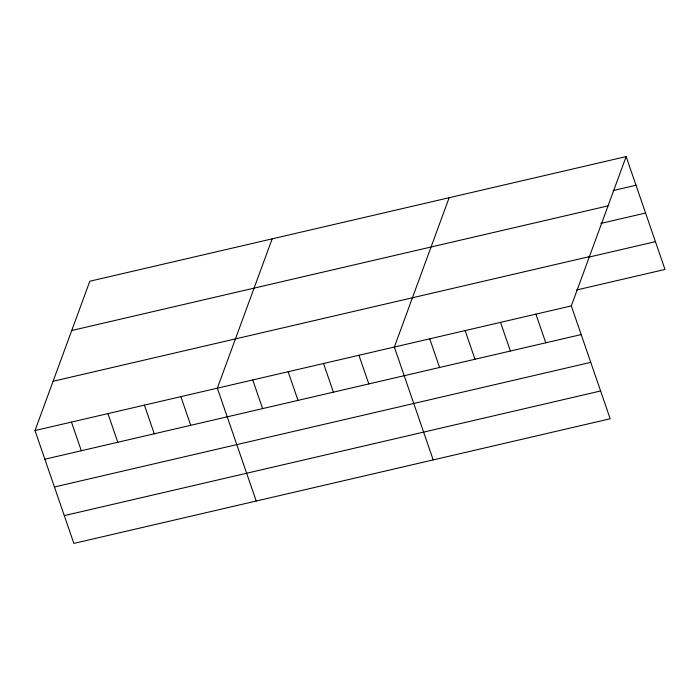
<?xml version="1.0" encoding="UTF-8"?>
<svg xmlns="http://www.w3.org/2000/svg" width="700" height="700" viewBox="0 0 700 700"><rect width="100%" height="100%" fill="white"/><g stroke="black" fill="none" stroke-linecap="round" stroke-linejoin="round"><path stroke-width="1.05" d="M626.141 156.59L571.314 305.918L610.181 418.775L73.859 543.41L35 430.553L89.819 281.225L626.141 156.59L665 269.447L576.511 290.01M272.169 238.849L217.35 388.176L256.209 501.034M449.155 197.715L394.336 347.051L433.195 459.909M613.104 190.558L636.003 185.237M71.733 330.505L608.046 205.87M600.81 223.431L645.575 213.028M53.095 381.273L589.409 256.637M588.805 257.145L655.428 241.657M35 430.553L571.314 305.918M44.861 459.209L581.184 334.574M54.434 486.99L590.747 362.355M64.295 515.62L600.609 390.985M535.92 314.142L545.79 342.799M500.526 322.368L510.387 351.024M465.124 330.592L474.994 359.249M429.73 338.826L439.591 367.474M358.934 355.276L368.804 383.924M323.54 363.501L333.401 392.149M288.137 371.726L298.007 400.374M252.744 379.951L262.614 408.608M180.88 396.655L190.741 425.303M144.41 405.125L154.271 433.781M107.94 413.604L117.801 442.251M71.47 422.082L81.331 450.73"/></g></svg>
